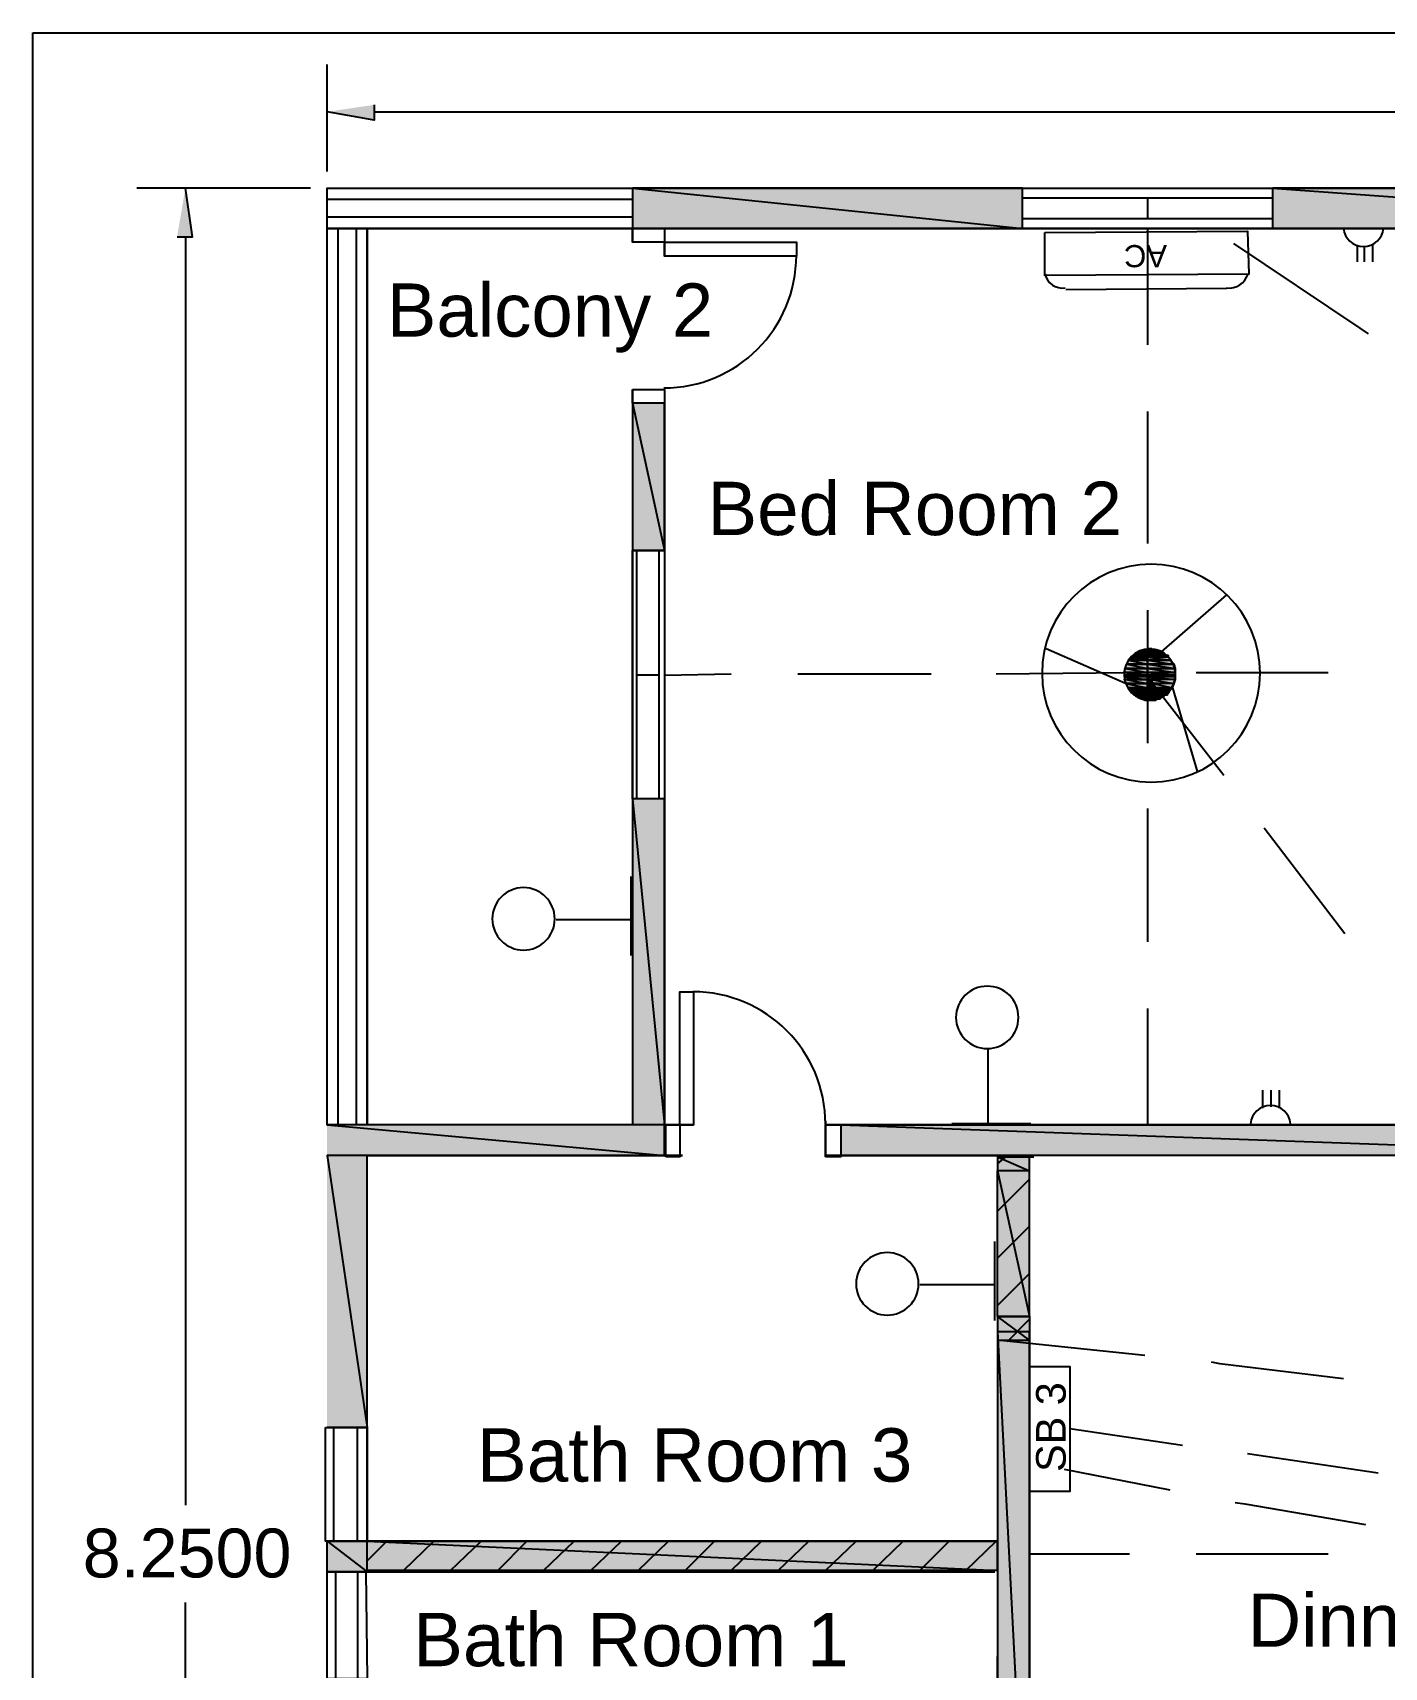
# Model space of a CAD drawing. Header units: millimetres. Extents: x 68 to 342, y 10 to 204.
# Drawn here: x 68.19 to 109.4, y 153.8 to 203.66 of the extents above; entities that cross this region are included whole.
import ezdxf

# ---------------------------------------------------------------- set-up
doc = ezdxf.new("R2010")
doc.units = ezdxf.units.MM
doc.styles.add('Arial$001H0', font='arial.ttf')

msp = doc.modelspace()

# ---------------------------------------------------------------- hatches: boundary and pattern name
at = {"true_color": 0x000007}
for points in [[(78.604, 201.462), (78.604, 200.996), (77.164, 201.25)], [(72.592, 197.44), (73.058, 197.44), (72.846, 198.922)], [(102.183, 184.02), (102.268, 183.936), (102.183, 183.936)]]:
    msp.add_hatch(color=7, dxfattribs=at).paths.add_polyline_path(points)
at = {"true_color": 0x000008}
h = msp.add_hatch(color=8, dxfattribs=at)
h.paths.add_polyline_path([(98.373, 198.922), (86.478, 198.922), (98.373, 197.694)])
h.paths.add_polyline_path([(86.478, 198.922), (98.373, 197.694), (86.478, 197.694)])
h = msp.add_hatch(color=8, dxfattribs=at)
h.paths.add_polyline_path([(123.054, 198.922), (105.993, 198.922), (123.054, 197.694)])
h.paths.add_polyline_path([(105.993, 198.922), (123.054, 197.694), (105.993, 197.694)])
h = msp.add_hatch(color=8, dxfattribs=at)
h.paths.add_polyline_path([(87.451, 192.36), (86.478, 192.36), (87.451, 187.873)])
h.paths.add_polyline_path([(86.478, 192.36), (87.451, 187.873), (86.478, 187.873)])
at = {"true_color": 0x000007}
h = msp.add_hatch(color=7, dxfattribs=at)
h.paths.add_polyline_path([(102.183, 184.528), (101.591, 184.528), (102.183, 184.401)])
h.paths.add_polyline_path([(101.591, 184.528), (102.183, 184.401), (101.548, 184.401)])
h = msp.add_hatch(color=7, dxfattribs=at)
h.paths.add_polyline_path([(102.183, 184.528), (101.633, 184.528)])
h.paths.add_polyline_path([(101.633, 184.528), (102.183, 184.528), (101.591, 184.528)])
h = msp.add_hatch(color=7, dxfattribs=at)
h.paths.add_polyline_path([(102.183, 184.613), (101.718, 184.613), (102.183, 184.528)])
h.paths.add_polyline_path([(101.718, 184.613), (102.183, 184.528), (101.633, 184.528)])
h = msp.add_hatch(color=7, dxfattribs=at)
h.paths.add_polyline_path([(102.183, 184.698), (101.802, 184.698), (102.183, 184.655)])
h.paths.add_polyline_path([(101.802, 184.698), (102.183, 184.655), (101.718, 184.655)])
h = msp.add_hatch(color=7, dxfattribs=at)
h.paths.add_polyline_path([(102.183, 184.655), (101.718, 184.655), (102.183, 184.613)])
h.paths.add_polyline_path([(101.718, 184.655), (102.183, 184.613), (101.718, 184.613)])
h = msp.add_hatch(color=7, dxfattribs=at)
h.paths.add_polyline_path([(102.183, 184.782), (101.929, 184.782), (102.183, 184.74)])
h.paths.add_polyline_path([(101.929, 184.782), (102.183, 184.74), (101.802, 184.74)])
h = msp.add_hatch(color=7, dxfattribs=at)
h.paths.add_polyline_path([(102.183, 184.74), (101.802, 184.74), (102.183, 184.698)])
h.paths.add_polyline_path([(101.802, 184.74), (102.183, 184.698), (101.802, 184.698)])
h = msp.add_hatch(color=7, dxfattribs=at)
h.paths.add_polyline_path([(102.183, 184.825), (102.056, 184.825), (102.183, 184.782)])
h.paths.add_polyline_path([(102.056, 184.825), (102.183, 184.782), (101.929, 184.782)])
h = msp.add_hatch(color=7, dxfattribs=at)
h.paths.add_polyline_path([(102.31, 184.867), (102.437, 184.825), (102.183, 184.867)])
h.paths.add_polyline_path([(102.437, 184.825), (102.183, 184.867), (102.183, 184.825)])
h.paths.add_polyline_path([(102.183, 184.867), (102.183, 184.825), (102.056, 184.825)])
h = msp.add_hatch(color=7, dxfattribs=at)
h.paths.add_polyline_path([(102.48, 184.825), (102.183, 184.825)])
h.paths.add_polyline_path([(102.48, 184.825), (102.183, 184.825), (102.437, 184.825)])
h = msp.add_hatch(color=7, dxfattribs=at)
h.paths.add_polyline_path([(102.48, 184.825), (102.183, 184.825), (102.564, 184.782)])
h.paths.add_polyline_path([(102.183, 184.825), (102.564, 184.782), (102.183, 184.782)])
h = msp.add_hatch(color=7, dxfattribs=at)
h.paths.add_polyline_path([(102.607, 184.782), (102.183, 184.782)])
h.paths.add_polyline_path([(102.607, 184.782), (102.183, 184.782), (102.564, 184.782)])
h = msp.add_hatch(color=7, dxfattribs=at)
h.paths.add_polyline_path([(102.607, 184.782), (102.183, 184.782), (102.691, 184.74)])
h.paths.add_polyline_path([(102.183, 184.782), (102.691, 184.74), (102.183, 184.74)])
h = msp.add_hatch(color=7, dxfattribs=at)
h.paths.add_polyline_path([(102.691, 184.74), (102.183, 184.74), (102.691, 184.698)])
h.paths.add_polyline_path([(102.183, 184.74), (102.691, 184.698), (102.183, 184.698)])
h = msp.add_hatch(color=7, dxfattribs=at)
h.paths.add_polyline_path([(102.691, 184.698), (102.183, 184.698), (102.818, 184.655)])
h.paths.add_polyline_path([(102.183, 184.698), (102.818, 184.655), (102.183, 184.655)])
h = msp.add_hatch(color=7, dxfattribs=at)
h.paths.add_polyline_path([(102.818, 184.655), (102.183, 184.655), (102.818, 184.613)])
h.paths.add_polyline_path([(102.183, 184.655), (102.818, 184.613), (102.183, 184.613)])
h = msp.add_hatch(color=7, dxfattribs=at)
h.paths.add_polyline_path([(102.818, 184.613), (102.183, 184.613), (102.903, 184.528)])
h.paths.add_polyline_path([(102.183, 184.613), (102.903, 184.528), (102.183, 184.528)])
h = msp.add_hatch(color=7, dxfattribs=at)
h.paths.add_polyline_path([(102.903, 184.528), (102.183, 184.528), (102.945, 184.401)])
h.paths.add_polyline_path([(102.183, 184.528), (102.945, 184.401), (102.183, 184.401)])
h = msp.add_hatch(color=7, dxfattribs=at)
h.paths.add_polyline_path([(102.183, 184.274), (101.506, 184.274), (102.183, 184.147)])
h.paths.add_polyline_path([(101.506, 184.274), (102.183, 184.147), (101.464, 184.147)])
h.paths.add_polyline_path([(102.183, 184.147), (101.464, 184.147)])
h.paths.add_polyline_path([(101.464, 184.147), (102.183, 184.147)])
h.paths.add_polyline_path([(102.183, 184.147), (101.464, 184.147)])
h.paths.add_polyline_path([(101.464, 184.147), (102.183, 184.147)])
h = msp.add_hatch(color=7, dxfattribs=at)
h.paths.add_polyline_path([(102.183, 184.147), (101.464, 184.147), (102.183, 184.063)])
h.paths.add_polyline_path([(101.464, 184.147), (102.183, 184.063), (101.464, 184.063)])
h = msp.add_hatch(color=7, dxfattribs=at)
h.paths.add_polyline_path([(102.183, 184.063), (101.464, 184.063), (102.183, 184.02)])
h.paths.add_polyline_path([(101.464, 184.063), (102.183, 184.02), (101.464, 184.02)])
h = msp.add_hatch(color=7, dxfattribs=at)
h.paths.add_polyline_path([(102.183, 184.02), (101.464, 184.02), (102.183, 183.936)])
h.paths.add_polyline_path([(101.464, 184.02), (102.183, 183.936), (101.464, 183.936)])
h = msp.add_hatch(color=7, dxfattribs=at)
h.paths.add_polyline_path([(102.183, 184.401), (101.548, 184.401), (102.183, 184.274)])
h.paths.add_polyline_path([(101.548, 184.401), (102.183, 184.274), (101.506, 184.274)])
h = msp.add_hatch(color=7, dxfattribs=at)
h.paths.add_polyline_path([(102.988, 184.401), (102.183, 184.401)])
h.paths.add_polyline_path([(102.988, 184.401), (102.183, 184.401), (102.945, 184.401)])
h = msp.add_hatch(color=7, dxfattribs=at)
h.paths.add_polyline_path([(102.988, 184.401), (102.183, 184.401), (103.03, 184.274)])
h.paths.add_polyline_path([(102.183, 184.401), (103.03, 184.274), (102.183, 184.274)])
h = msp.add_hatch(color=7, dxfattribs=at)
h.paths.add_polyline_path([(103.03, 184.274), (102.183, 184.274), (103.03, 184.147)])
h.paths.add_polyline_path([(102.183, 184.274), (103.03, 184.147), (102.183, 184.147)])
h = msp.add_hatch(color=7, dxfattribs=at)
h.paths.add_polyline_path([(103.03, 184.147), (102.183, 184.147), (103.03, 184.063)])
h.paths.add_polyline_path([(102.183, 184.147), (103.03, 184.063), (102.183, 184.063)])
h = msp.add_hatch(color=7, dxfattribs=at)
h.paths.add_polyline_path([(103.03, 184.063), (102.183, 184.063), (103.03, 184.02)])
h.paths.add_polyline_path([(102.183, 184.063), (103.03, 184.02), (102.183, 184.02)])
h = msp.add_hatch(color=7, dxfattribs=at)
h.paths.add_polyline_path([(103.03, 184.02), (102.183, 184.02), (103.03, 183.936)])
h.paths.add_polyline_path([(102.183, 184.02), (103.03, 183.936), (102.268, 183.936)])
h = msp.add_hatch(color=7, dxfattribs=at)
h.paths.add_polyline_path([(102.183, 183.936), (101.464, 183.936)])
h.paths.add_polyline_path([(101.464, 183.936), (102.183, 183.936), (101.506, 183.936)])
h = msp.add_hatch(color=7, dxfattribs=at)
h.paths.add_polyline_path([(102.183, 183.936), (101.506, 183.936), (102.183, 183.809)])
h.paths.add_polyline_path([(101.506, 183.936), (102.183, 183.809), (101.506, 183.809)])
h = msp.add_hatch(color=7, dxfattribs=at)
h.paths.add_polyline_path([(102.183, 183.809), (101.506, 183.809), (102.183, 183.682)])
h.paths.add_polyline_path([(101.506, 183.809), (102.183, 183.682), (101.591, 183.682)])
h = msp.add_hatch(color=7, dxfattribs=at)
h.paths.add_polyline_path([(102.183, 183.682), (101.591, 183.682), (102.183, 183.597)])
h.paths.add_polyline_path([(101.591, 183.682), (102.183, 183.597), (101.633, 183.597)])
h = msp.add_hatch(color=7, dxfattribs=at)
h.paths.add_polyline_path([(102.183, 183.597), (101.633, 183.597), (102.183, 183.555)])
h.paths.add_polyline_path([(101.633, 183.597), (102.183, 183.555), (101.675, 183.555)])
h = msp.add_hatch(color=7, dxfattribs=at)
h.paths.add_polyline_path([(102.183, 183.555), (101.675, 183.555), (102.183, 183.47)])
h.paths.add_polyline_path([(101.675, 183.555), (102.183, 183.47), (101.76, 183.47)])
h = msp.add_hatch(color=7, dxfattribs=at)
h.paths.add_polyline_path([(102.268, 183.936), (102.183, 183.936), (102.353, 183.809)])
h.paths.add_polyline_path([(102.183, 183.936), (102.353, 183.809), (102.183, 183.809)])
h = msp.add_hatch(color=7, dxfattribs=at)
h.paths.add_polyline_path([(102.353, 183.809), (102.183, 183.809), (102.437, 183.682)])
h.paths.add_polyline_path([(102.183, 183.809), (102.437, 183.682), (102.183, 183.682)])
h = msp.add_hatch(color=7, dxfattribs=at)
h.paths.add_polyline_path([(102.48, 183.682), (102.183, 183.682)])
h.paths.add_polyline_path([(102.48, 183.682), (102.183, 183.682), (102.437, 183.682)])
h = msp.add_hatch(color=7, dxfattribs=at)
h.paths.add_polyline_path([(102.48, 183.682), (102.183, 183.682), (102.522, 183.597)])
h.paths.add_polyline_path([(102.183, 183.682), (102.522, 183.597), (102.183, 183.597)])
h = msp.add_hatch(color=7, dxfattribs=at)
h.paths.add_polyline_path([(102.522, 183.597), (102.183, 183.597), (102.564, 183.555)])
h.paths.add_polyline_path([(102.183, 183.597), (102.564, 183.555), (102.183, 183.555)])
h = msp.add_hatch(color=7, dxfattribs=at)
h.paths.add_polyline_path([(102.564, 183.555), (102.183, 183.555), (102.607, 183.47)])
h.paths.add_polyline_path([(102.183, 183.555), (102.607, 183.47), (102.183, 183.47)])
h = msp.add_hatch(color=7, dxfattribs=at)
h.paths.add_polyline_path([(103.03, 183.936), (102.268, 183.936), (102.988, 183.809)])
h.paths.add_polyline_path([(102.268, 183.936), (102.988, 183.809), (102.353, 183.809)])
h = msp.add_hatch(color=7, dxfattribs=at)
h.paths.add_polyline_path([(102.988, 183.809), (102.353, 183.809), (102.945, 183.682)])
h.paths.add_polyline_path([(102.353, 183.809), (102.945, 183.682), (102.437, 183.682)])
h = msp.add_hatch(color=7, dxfattribs=at)
h.paths.add_polyline_path([(102.945, 183.682), (102.437, 183.682), (102.861, 183.597)])
h.paths.add_polyline_path([(102.437, 183.682), (102.861, 183.597), (102.522, 183.597)])
h = msp.add_hatch(color=7, dxfattribs=at)
h.paths.add_polyline_path([(102.861, 183.597), (102.522, 183.597), (102.776, 183.47)])
h.paths.add_polyline_path([(102.522, 183.597), (102.776, 183.47), (102.607, 183.47)])
h = msp.add_hatch(color=7, dxfattribs=at)
h.paths.add_polyline_path([(102.183, 183.47), (101.76, 183.47)])
h.paths.add_polyline_path([(101.76, 183.47), (102.183, 183.47), (101.802, 183.47)])
h = msp.add_hatch(color=7, dxfattribs=at)
h.paths.add_polyline_path([(102.183, 183.47), (101.802, 183.47), (102.183, 183.428)])
h.paths.add_polyline_path([(101.802, 183.47), (102.183, 183.428), (101.845, 183.428)])
h = msp.add_hatch(color=7, dxfattribs=at)
h.paths.add_polyline_path([(102.183, 183.428), (101.845, 183.428), (102.183, 183.385)])
h.paths.add_polyline_path([(101.845, 183.428), (102.183, 183.385), (101.887, 183.385)])
h = msp.add_hatch(color=7, dxfattribs=at)
h.paths.add_polyline_path([(102.183, 183.385), (101.887, 183.385), (102.183, 183.343)])
h.paths.add_polyline_path([(101.887, 183.385), (102.183, 183.343), (101.972, 183.343)])
h = msp.add_hatch(color=7, dxfattribs=at)
h.paths.add_polyline_path([(102.183, 183.343), (101.972, 183.343)])
h.paths.add_polyline_path([(101.972, 183.343), (102.183, 183.343), (102.056, 183.343)])
h = msp.add_hatch(color=7, dxfattribs=at)
h.paths.add_polyline_path([(102.183, 183.343), (102.056, 183.343), (102.183, 183.301)])
h.paths.add_polyline_path([(102.056, 183.343), (102.183, 183.301), (102.099, 183.301)])
h = msp.add_hatch(color=7, dxfattribs=at)
h.paths.add_polyline_path([(102.607, 183.47), (102.183, 183.47), (102.649, 183.428)])
h.paths.add_polyline_path([(102.183, 183.47), (102.649, 183.428), (102.183, 183.428)])
h = msp.add_hatch(color=7, dxfattribs=at)
h.paths.add_polyline_path([(102.649, 183.428), (102.183, 183.428), (102.607, 183.385)])
h.paths.add_polyline_path([(102.183, 183.428), (102.607, 183.385), (102.183, 183.385)])
h = msp.add_hatch(color=7, dxfattribs=at)
h.paths.add_polyline_path([(102.607, 183.385), (102.183, 183.385), (102.564, 183.343)])
h.paths.add_polyline_path([(102.183, 183.385), (102.564, 183.343), (102.183, 183.343)])
h = msp.add_hatch(color=7, dxfattribs=at)
h.paths.add_polyline_path([(102.48, 183.343), (102.183, 183.343)])
h.paths.add_polyline_path([(102.48, 183.343), (102.183, 183.343), (102.564, 183.343)])
h = msp.add_hatch(color=7, dxfattribs=at)
h.paths.add_polyline_path([(102.48, 183.343), (102.183, 183.343), (102.437, 183.301)])
h.paths.add_polyline_path([(102.183, 183.343), (102.437, 183.301), (102.183, 183.301)])
h = msp.add_hatch(color=7, dxfattribs=at)
h.paths.add_polyline_path([(102.183, 183.301), (102.31, 183.301)])
h.paths.add_polyline_path([(102.31, 183.301), (102.183, 183.301)])
h.paths.add_polyline_path([(102.31, 183.301), (102.183, 183.301), (102.437, 183.301)])
h = msp.add_hatch(color=7, dxfattribs=at)
h.paths.add_polyline_path([(102.776, 183.47), (102.734, 183.47), (102.607, 183.47)])
h.paths.add_polyline_path([(102.734, 183.47), (102.607, 183.47)])
h.paths.add_polyline_path([(102.607, 183.47), (102.734, 183.47), (102.649, 183.428)])
at = {"true_color": 0x000008}
h = msp.add_hatch(color=8, dxfattribs=at)
h.paths.add_polyline_path([(87.451, 180.295), (86.478, 180.295), (87.451, 170.347)])
h.paths.add_polyline_path([(86.478, 180.295), (87.451, 170.347), (86.478, 170.347)])
h = msp.add_hatch(color=8, dxfattribs=at)
h.paths.add_polyline_path([(87.451, 170.347), (77.164, 170.347), (87.451, 169.415)])
h.paths.add_polyline_path([(77.164, 170.347), (87.451, 169.415), (77.164, 169.415)])
h = msp.add_hatch(color=8, dxfattribs=at)
h.paths.add_polyline_path([(118.82, 170.347), (92.828, 170.347), (118.82, 169.415)])
h.paths.add_polyline_path([(92.828, 170.347), (118.82, 169.415), (92.828, 169.415)])
h = msp.add_hatch(color=8, dxfattribs=at)
h.paths.add_polyline_path([(78.392, 169.415), (77.164, 169.415), (78.392, 161.118)])
h.paths.add_polyline_path([(77.164, 169.415), (78.392, 161.118), (77.164, 161.118)])
at = {"true_color": 0x636466}
h = msp.add_hatch(color=251, dxfattribs=at)
h.paths.add_polyline_path([(98.585, 169.373), (97.611, 169.373), (98.585, 168.95)])
h.paths.add_polyline_path([(97.611, 169.373), (98.585, 168.95), (97.611, 168.95)])
at = {"true_color": 0x939598}
h = msp.add_hatch(color=252, dxfattribs=at)
h.paths.add_polyline_path([(98.585, 169.373), (97.611, 169.373), (98.585, 168.95)])
h.paths.add_polyline_path([(97.611, 169.373), (98.585, 168.95), (97.611, 168.95)])
at = {"true_color": 0x636466}
h = msp.add_hatch(color=251, dxfattribs=at)
h.paths.add_polyline_path([(98.585, 168.95), (97.611, 168.95), (98.585, 164.505)])
h.paths.add_polyline_path([(97.611, 168.95), (98.585, 164.505), (97.611, 164.505)])
at = {"true_color": 0x939598}
h = msp.add_hatch(color=252, dxfattribs=at)
h.paths.add_polyline_path([(98.585, 168.95), (97.611, 168.95), (98.585, 164.505)])
h.paths.add_polyline_path([(97.611, 168.95), (98.585, 164.505), (97.611, 164.505)])
at = {"true_color": 0x636466}
h = msp.add_hatch(color=251, dxfattribs=at)
h.paths.add_polyline_path([(97.611, 164.505), (97.611, 163.785), (98.585, 163.785)])
h.paths.add_polyline_path([(97.611, 163.785), (98.585, 163.785), (98.585, 163.658)])
msp.add_hatch(color=251, dxfattribs=at).paths.add_polyline_path([(97.611, 164.505), (98.585, 164.505), (98.585, 163.785)])
at = {"true_color": 0x939598}
h = msp.add_hatch(color=252, dxfattribs=at)
h.paths.add_polyline_path([(97.611, 164.505), (97.611, 163.785), (98.585, 163.785)])
h.paths.add_polyline_path([(97.611, 163.785), (98.585, 163.785), (98.585, 163.658)])
msp.add_hatch(color=252, dxfattribs=at).paths.add_polyline_path([(97.611, 164.505), (98.585, 164.505), (98.585, 163.785)])
at = {"true_color": 0x000008}
h = msp.add_hatch(color=8, dxfattribs=at)
h.paths.add_polyline_path([(98.585, 164.039), (97.611, 164.039), (98.585, 145.116)])
h.paths.add_polyline_path([(97.611, 164.039), (98.585, 145.116), (97.611, 145.116)])
h = msp.add_hatch(color=8, dxfattribs=at)
h.paths.add_polyline_path([(78.392, 157.647), (77.164, 157.647), (78.392, 156.715)])
h.paths.add_polyline_path([(77.164, 157.647), (78.392, 156.715), (77.164, 156.715)])
at = {"true_color": 0x636466}
h = msp.add_hatch(color=251, dxfattribs=at)
h.paths.add_polyline_path([(97.611, 157.647), (78.392, 157.647), (97.611, 156.758)])
h.paths.add_polyline_path([(78.392, 157.647), (97.611, 156.758), (78.392, 156.758)])

# ---------------------------------------------------------------- linework, layer by layer
at = {"color": 7, "linetype": 'Continuous', "lineweight": 25, "true_color": 0x000007}
for p, q in [((77.164, 199.43), (77.164, 202.689)), ((78.604, 201.25), (122.63, 201.25)), ((76.656, 198.922), (71.365, 198.922)), ((78.392, 197.694), (86.478, 197.694)), ((86.478, 197.694), (86.478, 197.271)), ((87.451, 197.694), (117.847, 197.694)), ((87.451, 197.694), (117.847, 197.694)), ((87.451, 197.694), (87.451, 196.847)), ((107.856, 197.694), (109.719, 197.694)), ((72.846, 197.44), (72.846, 158.747)), ((108.576, 197.186), (108.576, 196.678)), ((108.787, 197.144), (108.787, 196.678)), ((109.041, 197.186), (109.041, 196.678)), ((99.686, 195.831), (104.596, 195.874)), ((86.478, 192.783), (86.478, 170.347)), ((87.451, 192.783), (87.451, 170.347)), ((102.607, 184.782), (104.596, 186.518)), ((101.506, 183.809), (99.093, 184.867)), ((102.945, 183.682), (103.707, 181.099)), ((86.435, 175.511), (86.435, 177.924)), ((84.149, 176.612), (86.435, 176.612)), ((97.315, 172.675), (97.315, 170.389)), ((105.697, 170.855), (105.697, 171.405)), ((105.951, 170.897), (105.951, 171.405)), ((106.205, 170.855), (106.205, 171.405)), ((88.34, 170.347), (87.451, 170.347)), ((87.451, 170.347), (87.451, 169.415)), ((92.362, 170.474), (92.362, 169.415)), ((117.847, 170.347), (92.362, 170.347)), ((96.214, 170.389), (98.627, 170.389)), ((105.02, 170.347), (106.882, 170.347)), ((78.392, 156.715), (78.392, 169.415)), ((88.002, 169.415), (78.392, 169.415)), ((78.392, 169.415), (88.002, 169.415)), ((78.392, 157.647), (78.392, 169.415)), ((97.611, 169.415), (92.362, 169.415)), ((92.362, 169.415), (97.611, 169.415)), ((97.611, 169.415), (97.611, 168.95)), ((97.654, 169.373), (98.712, 169.373)), ((118.82, 169.415), (98.585, 169.415)), ((98.585, 164.505), (98.585, 169.415)), ((97.611, 164.505), (97.611, 168.95)), ((97.527, 164.378), (97.527, 166.791)), ((95.241, 165.478), (97.527, 165.478)), ((98.585, 164.505), (98.585, 145.116)), ((77.164, 156.715), (77.164, 157.647)), ((78.35, 157.647), (77.164, 157.647)), ((78.392, 157.647), (97.569, 157.647)), ((78.35, 156.715), (97.527, 156.715)), ((78.392, 156.715), (78.392, 156.715)), ((78.392, 156.715), (78.392, 156.715)), ((72.846, 117.091), (72.846, 155.784)), ((97.611, 151.72), (97.611, 154.133))]:
    msp.add_line(p, q, dxfattribs=at)
at = {"color": 3, "linetype": 'Continuous', "lineweight": 25, "true_color": 0x000003}
for p, q in [((77.164, 198.583), (86.478, 198.583)), ((86.478, 198.922), (86.478, 197.694)), ((98.373, 198.625), (105.993, 198.625)), ((102.183, 198.625), (102.183, 197.99)), ((86.478, 198.033), (77.164, 198.033)), ((105.993, 197.99), (98.373, 197.99)), ((86.478, 197.694), (77.164, 197.694)), ((77.164, 170.347), (77.164, 197.694)), ((77.503, 170.347), (77.503, 197.694)), ((78.053, 197.694), (78.053, 170.347)), ((86.478, 187.873), (87.451, 187.873)), ((86.605, 180.295), (86.605, 187.873)), ((87.282, 187.873), (87.282, 180.295)), ((87.451, 187.873), (87.451, 180.295)), ((87.282, 184.063), (86.605, 184.063)), ((78.392, 170.347), (77.164, 170.347)), ((77.376, 157.647), (77.376, 161.118)), ((78.096, 157.647), (78.096, 161.118)), ((77.418, 156.673), (77.418, 153.456)), ((78.096, 156.715), (78.096, 153.456))]:
    msp.add_line(p, q, dxfattribs=at)
at = {"color": 5, "linetype": 'Continuous', "lineweight": 25, "true_color": 0x000005}
for p, q in [((102.183, 197.694), (102.183, 194.138)), ((102.183, 192.106), (102.183, 188.084)), ((102.183, 186.052), (102.183, 181.988)), ((87.451, 184.063), (89.483, 184.105)), ((91.515, 184.105), (95.579, 184.105)), ((97.569, 184.105), (101.633, 184.147)), ((102.183, 184.02), (104.512, 181.015)), ((103.665, 184.147), (107.687, 184.147)), ((102.183, 179.999), (102.183, 175.935)), ((105.739, 179.406), (108.195, 176.189)), ((102.183, 173.903), (102.183, 170.347)), ((103.242, 160.568), (99.813, 161.076)), ((109.211, 159.721), (105.231, 160.314)), ((98.585, 157.266), (101.633, 157.266)), ((103.665, 157.266), (107.687, 157.266))]:
    msp.add_line(p, q, dxfattribs=at)
at = {"color": 251, "linetype": 'Continuous', "lineweight": 25, "true_color": 0x636466}
for p, q in [((97.611, 169.161), (97.865, 169.373)), ((97.611, 167.722), (98.585, 168.696)), ((97.611, 166.283), (98.585, 167.256)), ((97.611, 164.843), (98.585, 165.817)), ((97.908, 163.743), (98.585, 164.42)), ((78.392, 157.054), (78.985, 157.647)), ((79.493, 156.758), (80.424, 157.647)), ((80.932, 156.758), (81.863, 157.647)), ((82.371, 156.758), (83.26, 157.647)), ((83.768, 156.758), (84.7, 157.647)), ((85.208, 156.758), (86.139, 157.647)), ((86.647, 156.758), (87.578, 157.647)), ((88.086, 156.758), (88.975, 157.647)), ((89.483, 156.758), (90.415, 157.647)), ((90.923, 156.758), (91.854, 157.647)), ((92.362, 156.758), (93.293, 157.647)), ((93.801, 156.758), (94.733, 157.647)), ((95.241, 156.758), (96.13, 157.647)), ((96.638, 156.758), (97.569, 157.647))]:
    msp.add_line(p, q, dxfattribs=at)
at = {"color": 252, "linetype": 'Continuous', "lineweight": 25, "true_color": 0x939598}
for p, q in [((97.611, 169.161), (97.865, 169.373)), ((97.611, 167.722), (98.585, 168.696)), ((97.611, 166.283), (98.585, 167.256)), ((97.611, 164.843), (98.585, 165.817)), ((97.908, 163.743), (98.585, 164.42))]:
    msp.add_line(p, q, dxfattribs=at)
at = {"color": 1, "linetype": 'Continuous', "lineweight": 25, "true_color": 0x000001}
for p, q in [((102.099, 163.319), (97.611, 163.785)), ((99.643, 159.848), (102.861, 159.213))]:
    msp.add_line(p, q, dxfattribs=at)
at = {"color": 8, "linetype": 'Continuous', "lineweight": 25, "true_color": 0x000008}
msp.add_line((97.611, 156.758), (82.541, 156.758), dxfattribs=at)
at = {"color": 7, "linetype": 'Continuous', "lineweight": 25, "true_color": 0x000007}
for points in [[(68.19, 203.663), (303.309, 203.663), (303.309, 10.03), (68.19, 10.03)], [(99.051, 197.567), (105.231, 197.609), (105.274, 196.297), (99.051, 196.255)], [(98.585, 159.171), (98.585, 162.981), (99.813, 162.981), (99.813, 159.171)]]:
    msp.add_lwpolyline(points, close=True, dxfattribs=at)
at = {"color": 7, "linetype": 'Continuous', "lineweight": -2, "true_color": 0x000007}
for points in [[(78.604, 201.462), (78.604, 200.996), (77.164, 201.25)], [(72.592, 197.44), (73.058, 197.44), (72.846, 198.922)], [(101.591, 184.528), (102.183, 184.401), (101.548, 184.401)], [(101.633, 184.528), (102.183, 184.528), (101.591, 184.528)], [(101.718, 184.613), (102.183, 184.528), (101.633, 184.528)], [(101.802, 184.698), (102.183, 184.655), (101.718, 184.655)], [(101.718, 184.655), (102.183, 184.613), (101.718, 184.613)], [(101.929, 184.782), (102.183, 184.74), (101.802, 184.74)], [(101.802, 184.74), (102.183, 184.698), (101.802, 184.698)], [(102.056, 184.825), (102.183, 184.782), (101.929, 184.782)], [(102.183, 184.782), (102.183, 184.782), (101.929, 184.782)], [(102.183, 184.867), (102.183, 184.825), (102.056, 184.825)], [(102.183, 184.825), (102.183, 184.825), (102.056, 184.825)], [(102.31, 184.867), (102.183, 184.867), (102.183, 184.867)], [(102.48, 184.825), (102.183, 184.825), (102.437, 184.825)], [(102.183, 184.825), (102.564, 184.782), (102.183, 184.782)], [(102.607, 184.782), (102.183, 184.782), (102.564, 184.782)], [(102.183, 184.782), (102.691, 184.74), (102.183, 184.74)], [(102.183, 184.74), (102.691, 184.698), (102.183, 184.698)], [(102.183, 184.698), (102.818, 184.655), (102.183, 184.655)], [(102.183, 184.655), (102.818, 184.613), (102.183, 184.613)], [(102.183, 184.613), (102.903, 184.528), (102.183, 184.528)], [(102.903, 184.528), (102.903, 184.528), (102.183, 184.528)], [(102.183, 184.528), (102.945, 184.401), (102.183, 184.401)], [(101.464, 184.147), (102.183, 184.147), (102.183, 184.147)], [(101.464, 184.147), (102.183, 184.063), (101.464, 184.063)], [(101.464, 184.063), (102.183, 184.02), (101.464, 184.02)], [(101.464, 184.02), (102.183, 183.936), (101.464, 183.936)], [(101.548, 184.401), (102.183, 184.274), (101.506, 184.274)], [(102.183, 184.274), (102.183, 184.274), (101.506, 184.274)], [(102.183, 184.401), (102.183, 184.401), (101.548, 184.401)], [(102.988, 184.401), (102.183, 184.401), (102.945, 184.401)], [(102.183, 184.401), (103.03, 184.274), (102.183, 184.274)], [(103.03, 184.274), (103.03, 184.274), (102.183, 184.274)], [(102.183, 184.274), (103.03, 184.147), (102.183, 184.147)], [(103.03, 184.147), (102.183, 184.147), (102.183, 184.147)], [(103.03, 184.147), (103.03, 184.147), (102.183, 184.147)], [(102.183, 184.147), (103.03, 184.063), (102.183, 184.063)], [(102.183, 184.063), (103.03, 184.02), (102.183, 184.02)], [(102.183, 184.02), (102.268, 183.936), (102.183, 183.936)], [(102.183, 184.02), (103.03, 183.936), (102.268, 183.936)], [(101.464, 183.936), (102.183, 183.936), (101.506, 183.936)], [(101.506, 183.936), (102.183, 183.809), (101.506, 183.809)], [(102.183, 183.809), (102.183, 183.809), (101.506, 183.809)], [(101.506, 183.809), (102.183, 183.682), (101.591, 183.682)], [(102.183, 183.682), (102.183, 183.682), (101.591, 183.682)], [(101.591, 183.682), (102.183, 183.597), (101.633, 183.597)], [(101.633, 183.597), (102.183, 183.555), (101.675, 183.555)], [(101.675, 183.555), (102.183, 183.47), (101.76, 183.47)], [(102.268, 183.936), (102.268, 183.936), (102.183, 183.936)], [(102.183, 183.936), (102.353, 183.809), (102.183, 183.809)], [(102.353, 183.809), (102.353, 183.809), (102.183, 183.809)], [(102.183, 183.809), (102.437, 183.682), (102.183, 183.682)], [(102.48, 183.682), (102.183, 183.682), (102.437, 183.682)], [(102.183, 183.682), (102.522, 183.597), (102.183, 183.597)], [(102.183, 183.597), (102.564, 183.555), (102.183, 183.555)], [(102.183, 183.555), (102.607, 183.47), (102.183, 183.47)], [(102.268, 183.936), (102.988, 183.809), (102.353, 183.809)], [(102.353, 183.809), (102.945, 183.682), (102.437, 183.682)], [(102.437, 183.682), (102.861, 183.597), (102.522, 183.597)], [(102.522, 183.597), (102.776, 183.47), (102.607, 183.47)], [(101.76, 183.47), (102.183, 183.47), (101.802, 183.47)], [(101.802, 183.47), (102.183, 183.428), (101.845, 183.428)], [(101.845, 183.428), (102.183, 183.385), (101.887, 183.385)], [(101.887, 183.385), (102.183, 183.343), (101.972, 183.343)], [(101.972, 183.343), (102.183, 183.343), (102.056, 183.343)], [(102.056, 183.343), (102.183, 183.301), (102.099, 183.301)], [(102.099, 183.301), (102.183, 183.301), (102.183, 183.301)], [(102.607, 183.47), (102.607, 183.47), (102.183, 183.47)], [(102.183, 183.47), (102.649, 183.428), (102.183, 183.428)], [(102.183, 183.428), (102.607, 183.385), (102.183, 183.385)], [(102.183, 183.385), (102.564, 183.343), (102.183, 183.343)], [(102.48, 183.343), (102.183, 183.343), (102.564, 183.343)], [(102.183, 183.343), (102.437, 183.301), (102.183, 183.301)], [(102.31, 183.301), (102.183, 183.301), (102.437, 183.301)], [(102.607, 183.47), (102.734, 183.47), (102.649, 183.428)]]:
    msp.add_lwpolyline(points, dxfattribs=at)
at = {"color": 7, "linetype": 'Continuous', "lineweight": 25, "true_color": 0x000007}
for points in [[(77.164, 198.922), (176.648, 198.922), (176.648, 137.454)], [(78.392, 170.347), (78.392, 197.694), (86.478, 197.694)], [(86.478, 170.347), (78.392, 170.347), (78.392, 197.694)], [(97.611, 164.505), (97.611, 145.116), (92.32, 145.116)], [(77.164, 156.715), (77.164, 156.715), (78.35, 156.715)]]:
    msp.add_lwpolyline(points, dxfattribs=at)
at = {"color": 3, "linetype": 'Continuous', "lineweight": 25, "true_color": 0x000003}
for points in [[(77.164, 197.694), (77.164, 198.922), (86.478, 198.922)], [(98.373, 197.694), (98.373, 198.922), (105.993, 198.922)], [(105.993, 198.922), (105.993, 197.694), (98.373, 197.694)], [(77.164, 197.694), (78.392, 197.694), (78.392, 170.347)], [(87.451, 180.295), (86.478, 180.295), (86.478, 187.873)]]:
    msp.add_lwpolyline(points, dxfattribs=at)
at = {"color": 8, "linetype": 'Continuous', "lineweight": -2, "true_color": 0x000008}
for points in [[(98.373, 198.922), (86.478, 198.922), (98.373, 197.694)], [(123.054, 198.922), (105.993, 198.922), (123.054, 197.694)], [(87.451, 192.36), (86.478, 192.36), (87.451, 187.873)], [(87.451, 180.295), (86.478, 180.295), (87.451, 170.347)], [(87.451, 170.347), (77.164, 170.347), (87.451, 169.415)], [(87.917, 170.347), (88.34, 170.347), (88.34, 170.347)], [(92.362, 170.347), (118.82, 170.347), (118.82, 170.347)], [(92.362, 170.347), (92.362, 169.415), (92.362, 169.415)], [(118.82, 170.347), (92.828, 170.347), (118.82, 169.415)], [(78.392, 169.415), (77.164, 169.415), (78.392, 161.118)], [(98.585, 164.039), (97.611, 164.039), (98.585, 145.116)], [(77.164, 157.647), (78.392, 157.647), (78.392, 157.647)], [(78.392, 157.647), (77.164, 157.647), (78.392, 156.715)]]:
    msp.add_lwpolyline(points, close=True, dxfattribs=at)
for points in [[(86.478, 198.922), (98.373, 197.694), (86.478, 197.694)], [(105.993, 198.922), (123.054, 197.694), (105.993, 197.694)], [(86.478, 192.36), (87.451, 187.873), (86.478, 187.873)], [(86.478, 180.295), (87.451, 170.347), (86.478, 170.347)], [(77.164, 170.347), (87.451, 169.415), (77.164, 169.415)], [(88.34, 170.347), (88.34, 170.347), (87.917, 170.347)], [(118.82, 170.347), (118.82, 170.347), (92.362, 170.347)], [(92.362, 169.415), (92.362, 169.415), (92.362, 170.347)], [(92.828, 170.347), (118.82, 169.415), (92.828, 169.415)], [(77.164, 169.415), (78.392, 161.118), (77.164, 161.118)], [(97.611, 164.039), (98.585, 145.116), (97.611, 145.116)], [(78.392, 157.647), (78.392, 157.647), (77.164, 157.647)], [(77.164, 157.647), (78.392, 156.715), (77.164, 156.715)]]:
    msp.add_lwpolyline(points, dxfattribs=at)
at = {"color": 2, "linetype": 'Continuous', "lineweight": 25, "true_color": 0x000002}
for points in [[(86.478, 197.694), (87.451, 197.694), (87.451, 197.271), (86.478, 197.271)], [(87.451, 197.271), (91.473, 197.271), (91.473, 196.847), (87.451, 196.847)], [(86.478, 192.783), (87.451, 192.783), (87.451, 192.36), (86.478, 192.36)], [(87.917, 170.347), (87.917, 174.411), (88.34, 174.411), (88.34, 170.347)], [(87.494, 169.373), (87.494, 170.347), (87.917, 170.347), (87.917, 169.373)], [(92.362, 169.373), (92.362, 170.347), (92.828, 170.347), (92.828, 169.373)]]:
    msp.add_lwpolyline(points, close=True, dxfattribs=at)
at = {"color": 1, "linetype": 'Continuous', "lineweight": 25, "true_color": 0x000001}
for points in [[(108.914, 194.477), (108.66, 194.646), (104.808, 197.228)], [(108.152, 162.6), (104.385, 163.065), (104.131, 163.108)], [(104.85, 158.832), (105.147, 158.79), (108.83, 158.155)]]:
    msp.add_lwpolyline(points, dxfattribs=at)
at = {"color": 7, "linetype": 'Continuous', "lineweight": -2, "true_color": 0x000007}
for points in [[(102.183, 184.528), (101.591, 184.528), (102.183, 184.401)], [(102.183, 184.528), (101.633, 184.528)], [(102.183, 184.655), (101.718, 184.655), (102.183, 184.613)], [(102.183, 184.613), (101.718, 184.613), (102.183, 184.528)], [(102.183, 184.74), (101.802, 184.74), (102.183, 184.698)], [(102.183, 184.698), (101.802, 184.698), (102.183, 184.655)], [(101.929, 184.782), (102.183, 184.782), (102.183, 184.782)], [(102.183, 184.782), (101.929, 184.782), (102.183, 184.74)], [(102.056, 184.825), (102.183, 184.825), (102.183, 184.825)], [(102.183, 184.825), (102.056, 184.825), (102.183, 184.782)], [(102.31, 184.867), (102.437, 184.825), (102.183, 184.867)], [(102.437, 184.825), (102.183, 184.867), (102.183, 184.825)], [(102.48, 184.825), (102.48, 184.825), (102.183, 184.825)], [(102.48, 184.825), (102.183, 184.825), (102.564, 184.782)], [(102.607, 184.782), (102.607, 184.782), (102.183, 184.782)], [(102.607, 184.782), (102.183, 184.782), (102.691, 184.74)], [(102.691, 184.74), (102.183, 184.74), (102.691, 184.698)], [(102.691, 184.698), (102.183, 184.698), (102.818, 184.655)], [(102.818, 184.655), (102.183, 184.655), (102.818, 184.613)], [(102.818, 184.613), (102.183, 184.613), (102.903, 184.528)], [(102.183, 184.528), (102.903, 184.528), (102.903, 184.528)], [(102.903, 184.528), (102.183, 184.528), (102.945, 184.401)], [(101.506, 184.274), (102.183, 184.147), (101.464, 184.147)], [(102.183, 184.147), (101.464, 184.147)], [(101.464, 184.147), (102.183, 184.147)], [(102.183, 184.147), (101.464, 184.147)], [(102.183, 184.147), (101.464, 184.147), (102.183, 184.063)], [(102.183, 184.063), (101.464, 184.063), (102.183, 184.02)], [(102.183, 184.02), (101.464, 184.02), (102.183, 183.936)], [(101.506, 184.274), (102.183, 184.274), (102.183, 184.274)], [(102.183, 184.274), (101.506, 184.274), (102.183, 184.147)], [(101.548, 184.401), (102.183, 184.401), (102.183, 184.401)], [(102.183, 184.401), (101.548, 184.401), (102.183, 184.274)], [(102.988, 184.401), (102.988, 184.401), (102.183, 184.401)], [(102.988, 184.401), (102.183, 184.401), (103.03, 184.274)], [(102.183, 184.274), (103.03, 184.274), (103.03, 184.274)], [(103.03, 184.274), (102.183, 184.274), (103.03, 184.147)], [(103.03, 184.147), (103.03, 184.147), (102.183, 184.147)], [(102.183, 184.147), (103.03, 184.147), (103.03, 184.147)], [(103.03, 184.147), (102.183, 184.147), (103.03, 184.063)], [(103.03, 184.063), (102.183, 184.063), (103.03, 184.02)], [(103.03, 184.02), (102.183, 184.02), (103.03, 183.936)], [(102.183, 183.936), (101.464, 183.936)], [(102.183, 183.936), (101.506, 183.936), (102.183, 183.809)], [(101.506, 183.809), (102.183, 183.809), (102.183, 183.809)], [(102.183, 183.809), (101.506, 183.809), (102.183, 183.682)], [(101.591, 183.682), (102.183, 183.682), (102.183, 183.682)], [(102.183, 183.682), (101.591, 183.682), (102.183, 183.597)], [(102.183, 183.597), (101.633, 183.597), (102.183, 183.555)], [(102.183, 183.555), (101.675, 183.555), (102.183, 183.47)], [(102.183, 183.936), (102.268, 183.936), (102.268, 183.936)], [(102.268, 183.936), (102.183, 183.936), (102.353, 183.809)], [(102.183, 183.809), (102.353, 183.809), (102.353, 183.809)], [(102.353, 183.809), (102.183, 183.809), (102.437, 183.682)], [(102.48, 183.682), (102.48, 183.682), (102.183, 183.682)], [(102.48, 183.682), (102.183, 183.682), (102.522, 183.597)], [(102.522, 183.597), (102.183, 183.597), (102.564, 183.555)], [(102.564, 183.555), (102.183, 183.555), (102.607, 183.47)], [(103.03, 183.936), (102.268, 183.936), (102.988, 183.809)], [(102.988, 183.809), (102.353, 183.809), (102.945, 183.682)], [(102.945, 183.682), (102.437, 183.682), (102.861, 183.597)], [(102.861, 183.597), (102.522, 183.597), (102.776, 183.47)], [(102.183, 183.47), (101.76, 183.47)], [(102.183, 183.47), (101.802, 183.47), (102.183, 183.428)], [(102.183, 183.428), (101.845, 183.428), (102.183, 183.385)], [(102.183, 183.385), (101.887, 183.385), (102.183, 183.343)], [(102.183, 183.343), (101.972, 183.343)], [(102.183, 183.343), (102.056, 183.343), (102.183, 183.301)], [(102.183, 183.47), (102.607, 183.47), (102.607, 183.47)], [(102.607, 183.47), (102.183, 183.47), (102.649, 183.428)], [(102.649, 183.428), (102.183, 183.428), (102.607, 183.385)], [(102.607, 183.385), (102.183, 183.385), (102.564, 183.343)], [(102.48, 183.343), (102.48, 183.343), (102.183, 183.343)], [(102.48, 183.343), (102.183, 183.343), (102.437, 183.301)], [(102.183, 183.301), (102.31, 183.301), (102.31, 183.301)], [(102.31, 183.301), (102.31, 183.301), (102.183, 183.301)], [(102.776, 183.47), (102.734, 183.47), (102.607, 183.47)], [(102.734, 183.47), (102.607, 183.47)]]:
    msp.add_lwpolyline(points, close=True, dxfattribs=at)
at = {"color": 251, "linetype": 'Continuous', "lineweight": -2, "true_color": 0x636466}
for points in [[(98.585, 169.373), (97.611, 169.373), (98.585, 168.95)], [(98.585, 168.95), (97.611, 168.95), (98.585, 164.505)], [(97.611, 164.505), (97.611, 163.785), (98.585, 163.785)], [(97.611, 157.647), (78.392, 157.647), (97.611, 156.758)]]:
    msp.add_lwpolyline(points, close=True, dxfattribs=at)
for points in [[(97.611, 169.373), (98.585, 168.95), (97.611, 168.95)], [(97.611, 168.95), (98.585, 164.505), (97.611, 164.505)], [(97.611, 164.505), (98.585, 164.505), (98.585, 163.785)], [(97.611, 163.785), (98.585, 163.785), (98.585, 163.658)], [(78.392, 157.647), (97.611, 156.758), (78.392, 156.758)]]:
    msp.add_lwpolyline(points, dxfattribs=at)
at = {"color": 252, "linetype": 'Continuous', "lineweight": -2, "true_color": 0x939598}
for points in [[(98.585, 169.373), (97.611, 169.373), (98.585, 168.95)], [(98.585, 168.95), (97.611, 168.95), (98.585, 164.505)], [(97.611, 164.505), (97.611, 163.785), (98.585, 163.785)]]:
    msp.add_lwpolyline(points, close=True, dxfattribs=at)
for points in [[(97.611, 169.373), (98.585, 168.95), (97.611, 168.95)], [(97.611, 168.95), (98.585, 164.505), (97.611, 164.505)], [(97.611, 164.505), (98.585, 164.505), (98.585, 163.785)], [(97.611, 163.785), (98.585, 163.785), (98.585, 163.658)]]:
    msp.add_lwpolyline(points, dxfattribs=at)
at = {"color": 3, "linetype": 'Continuous', "lineweight": 25, "true_color": 0x000003}
for points in [[(77.122, 161.118), (78.392, 161.118), (78.392, 157.647), (77.122, 157.647)], [(77.164, 153.456), (77.164, 156.715), (78.35, 156.715), (78.392, 153.456)]]:
    msp.add_lwpolyline(points, close=True, dxfattribs=at)
at = {"color": 7, "linetype": 'Continuous', "lineweight": 25, "true_color": 0x000007}
for points in [[(108.155, 197.698), (108.186, 197.383), (108.45, 197.144), (108.766, 197.144)], [(108.766, 197.144), (109.082, 197.144), (109.346, 197.383), (109.377, 197.698)], [(99.062, 196.295), (99.12, 196.017), (99.386, 195.835), (99.665, 195.881)], [(104.591, 195.878), (104.882, 195.845), (105.156, 196.022), (105.245, 196.301)], [(102.289, 187.449), (100.454, 187.449), (98.966, 185.962), (98.966, 184.126)], [(105.612, 184.126), (105.612, 185.962), (104.125, 187.449), (102.289, 187.449)], [(102.247, 184.867), (101.814, 184.867), (101.464, 184.516), (101.464, 184.084)], [(103.03, 184.084), (103.03, 184.516), (102.679, 184.867), (102.247, 184.867)], [(98.966, 184.126), (98.966, 182.291), (100.454, 180.803), (102.289, 180.803)], [(101.464, 184.084), (101.464, 183.651), (101.814, 183.301), (102.247, 183.301)], [(102.247, 183.301), (102.679, 183.301), (103.03, 183.651), (103.03, 184.084)], [(102.289, 180.803), (104.125, 180.803), (105.612, 182.291), (105.612, 184.126)], [(83.155, 177.586), (82.628, 177.586), (82.202, 177.159), (82.202, 176.633)], [(84.107, 176.633), (84.107, 177.159), (83.681, 177.586), (83.155, 177.586)], [(82.202, 176.633), (82.202, 176.107), (82.628, 175.681), (83.155, 175.681)], [(83.155, 175.681), (83.681, 175.681), (84.107, 176.107), (84.107, 176.633)], [(97.294, 174.58), (96.768, 174.58), (96.341, 174.154), (96.341, 173.628)], [(98.246, 173.628), (98.246, 174.154), (97.82, 174.58), (97.294, 174.58)], [(96.341, 173.628), (96.341, 173.102), (96.768, 172.675), (97.294, 172.675)], [(97.294, 172.675), (97.82, 172.675), (98.246, 173.102), (98.246, 173.628)], [(105.93, 170.939), (105.614, 170.939), (105.35, 170.7), (105.319, 170.385)], [(106.541, 170.385), (106.51, 170.7), (106.246, 170.939), (105.93, 170.939)], [(94.246, 166.452), (93.72, 166.452), (93.293, 166.026), (93.293, 165.5)], [(95.198, 165.5), (95.198, 166.026), (94.772, 166.452), (94.246, 166.452)], [(93.293, 165.5), (93.293, 164.974), (93.72, 164.547), (94.246, 164.547)], [(94.246, 164.547), (94.772, 164.547), (95.198, 164.974), (95.198, 165.5)]]:
    msp.add_open_spline(points, degree=3, dxfattribs=at)
at = {"color": 2, "linetype": 'Continuous', "lineweight": 25, "true_color": 0x000002}
for points in [[(87.43, 192.826), (89.663, 192.826), (91.473, 194.636), (91.473, 196.869)], [(92.362, 170.368), (92.362, 172.601), (90.552, 174.411), (88.319, 174.411)]]:
    msp.add_open_spline(points, degree=3, dxfattribs=at)

# ---------------------------------------------------------------- texts
at = {"color": 251, "true_color": 0x545454, "style": 'Arial$001H0'}
msp.add_text('AC', height=0.6761, rotation=180, dxfattribs=at).set_placement((102.776, 197.186))
at = {"color": 7, "true_color": 0x000007, "style": 'Arial$001H0'}
for s, height, p in [('Balcony 2', 1.6226, (78.985, 194.392)), (' Bed Room 2', 1.62827, (88.129, 188.338)), ('Bath Room 3', 1.62826, (81.736, 159.467)), ('8.2500', 1.4897, (69.714, 156.546)), ('Dinning Room', 1.62001, (105.231, 154.429)), ('Bath Room 1', 1.62827, (79.789, 153.837))]:
    msp.add_text(s, height=height, dxfattribs=at).set_placement(p)
msp.add_text('SB 3', height=0.9038, rotation=90, dxfattribs=at).set_placement((99.686, 159.763))

doc.saveas('drawing.dxf')
